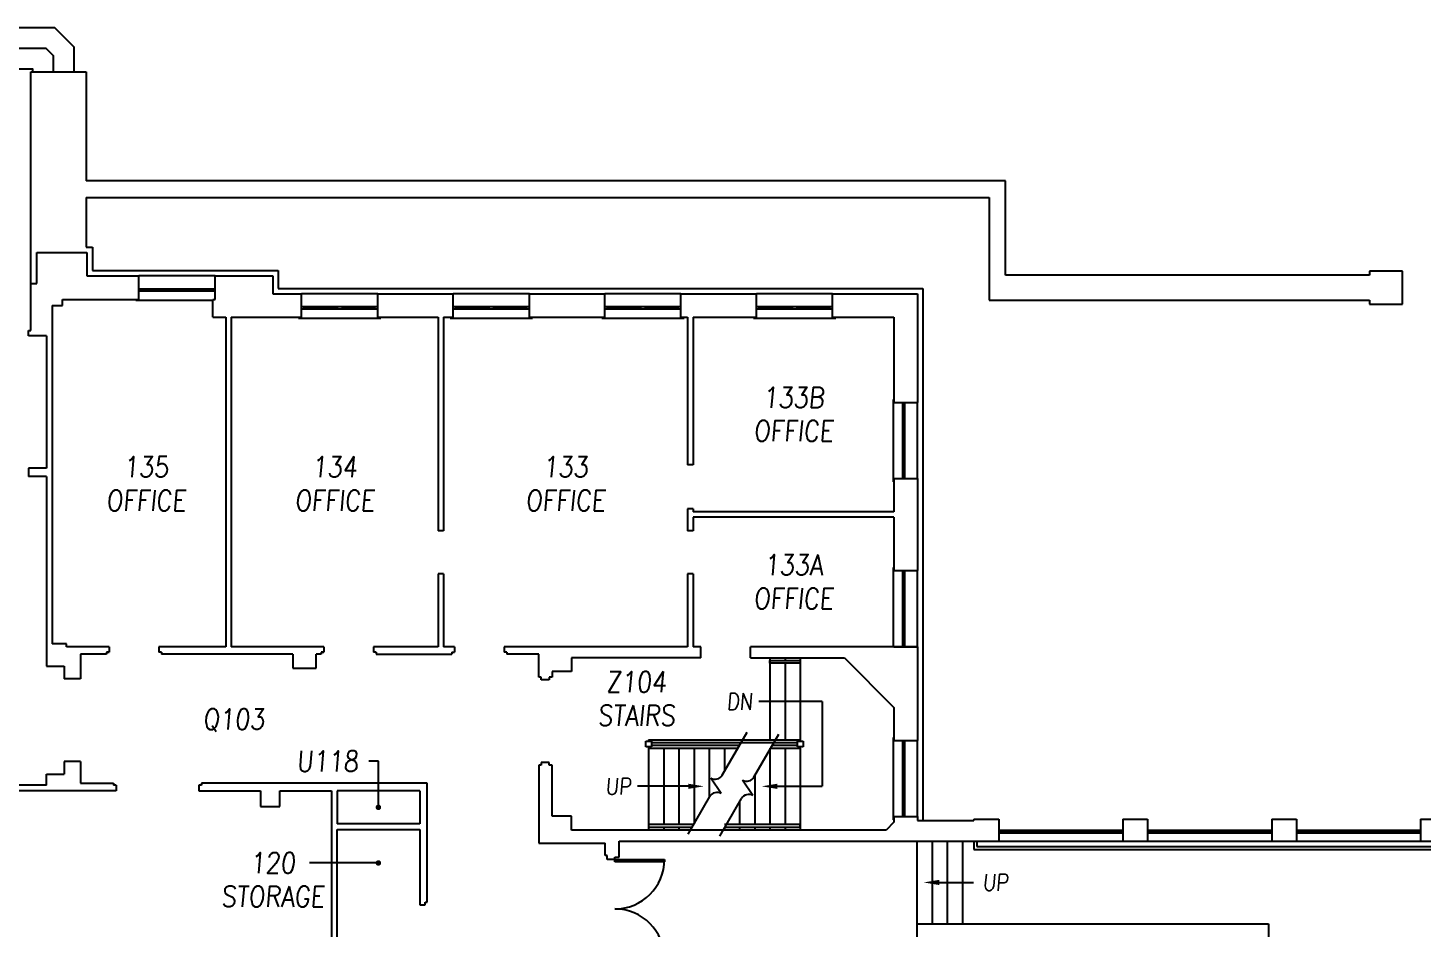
# Model space of a CAD drawing. Extents: x 689 to 4377, y 664 to 3532.
# Drawn here: x 1956 to 2967, y 2871 to 3524 of the extents above; entities that cross this region are included whole.
import ezdxf
from ezdxf.enums import TextEntityAlignment as Align

# ---------------------------------------------------------------- set-up
doc = ezdxf.new("R2010")
doc.units = 0
doc.header["$MEASUREMENT"] = 0
for name, color, linetype in [('A-BELOW', 111, 'CONTINUOUS'), ('A-DOOR', 7, 'CONTINUOUS'), ('A-FS-ID', 6, 'CONTINUOUS'), ('A-FS-NM', 6, 'CONTINUOUS'), ('A-GLAZ', 191, 'CONTINUOUS'), ('A-STRS', 4, 'CONTINUOUS'), ('A-WL-EX', 171, 'CONTINUOUS')]:
    doc.layers.add(name, color=color, linetype=linetype)
doc.styles.get("Standard").update_dxf_attribs({"font": 'ROMANS.shx', "width": 0.85, "oblique": 5, "height": 6})

msp = doc.modelspace()

# ---------------------------------------------------------------- linework, layer by layer
at = {"layer": 'A-BELOW'}
for p, q in [((1957.81344, 3338.99503), (1957.81344, 3492.49503)), ((1957.81344, 3492.49503), (1997.81344, 3492.49503)), ((1997.81344, 3492.49503), (1997.81344, 3413.49503)), ((2664.81344, 3413.49503), (1997.81344, 3413.49503)), ((2664.81344, 3344.99503), (2664.81344, 3413.49503)), ((1997.81344, 3401.49503), (2652.81344, 3401.49503)), ((1997.81344, 3401.49503), (1997.81344, 3365.49503)), ((2652.81344, 3401.49503), (2652.81344, 3326.99503)), ((1997.81344, 3365.49503), (2002.43844, 3365.49503)), ((2002.43844, 3365.49503), (2002.43844, 3348.49503)), ((2002.43844, 3348.49503), (2035.68844, 3348.49503)), ((2035.68844, 3348.49503), (2137.18844, 3348.49503)), ((2137.18844, 3348.49503), (2137.18844, 3335.49503)), ((2952.81344, 3347.99503), (2928.81344, 3347.99503)), ((2928.81344, 3347.99503), (2928.81344, 3344.99503)), ((2952.81344, 3323.99503), (2952.81344, 3347.99503)), ((2091.31344, 3344.49503), (2036.06344, 3344.49503)), ((2928.81344, 3344.99503), (2664.81344, 3344.99503)), ((2033.81344, 3326.99503), (2033.81344, 3327.49503)), ((2137.18844, 3335.49503), (2604.81344, 3335.49503)), ((2209.31344, 3331.49503), (2154.06344, 3331.49503)), ((2319.31344, 3331.49503), (2264.06344, 3331.49503)), ((2429.31344, 3331.49503), (2374.06344, 3331.49503)), ((2539.31344, 3331.49503), (2484.06344, 3331.49503)), ((2604.81344, 3335.49503), (2604.81344, 2949.49007)), ((2033.81344, 3326.99503), (2089.68844, 3326.99503)), ((2652.81344, 3326.99503), (2928.81344, 3326.99503)), ((2928.81344, 3326.99503), (2928.81344, 3323.99503)), ((2928.81344, 3323.99503), (2952.81344, 3323.99503)), ((2151.81344, 3313.99503), (2151.81344, 3314.49503)), ((2151.81344, 3313.99503), (2211.56344, 3313.99503)), ((2211.56344, 3313.99503), (2211.56344, 3314.49503)), ((2261.81344, 3313.99503), (2261.81344, 3314.49503)), ((2261.81344, 3313.99503), (2321.56344, 3313.99503)), ((2321.56344, 3313.99503), (2321.56344, 3314.49503)), ((2371.81344, 3313.99503), (2371.81344, 3314.49503)), ((2371.81344, 3313.99503), (2431.56344, 3313.99503)), ((2431.56344, 3313.99503), (2431.56344, 3314.49503)), ((2481.81344, 3313.99503), (2481.81344, 3314.49503)), ((2481.81344, 3313.99503), (2541.56344, 3313.99503)), ((2541.56344, 3313.99503), (2541.56344, 3314.49503)), ((2583.31344, 3254.99503), (2583.31344, 3195.24503)), ((2583.31344, 3254.99503), (2583.81344, 3254.99503)), ((2600.81344, 3197.49503), (2600.81344, 3252.74503)), ((2583.31344, 3195.24503), (2583.81344, 3195.24503)), ((2583.31344, 3132.99503), (2583.31344, 3075.49503)), ((2583.31344, 3132.99503), (2583.81344, 3132.99503)), ((2600.81344, 3075.49503), (2600.81344, 3130.74503)), ((2583.31344, 3009.74503), (2583.31344, 2949.99503)), ((2583.31344, 3009.74503), (2583.81344, 3009.74503)), ((2600.81344, 2952.24503), (2600.81344, 3007.49503)), ((2583.31344, 2949.99503), (2583.81344, 2949.99503)), ((2600.43844, 2934.49503), (2600.43844, 2838.49503)), ((2611.43844, 2934.49503), (2611.43844, 2874.49503)), ((2622.43844, 2934.49503), (2622.43844, 2874.49503)), ((2633.43844, 2934.49503), (2633.43844, 2874.49503)), ((2641.81344, 2934.49503), (2641.81344, 2928.49503)), ((2643.81344, 2934.49503), (2643.81344, 2930.49503)), ((2659.81344, 2934.49503), (2749.81344, 2934.49503)), ((2767.81344, 2934.49503), (2857.81344, 2934.49503)), ((2875.81344, 2934.49503), (2965.81344, 2934.49503)), ((2641.81344, 2928.49503), (3200.81344, 2928.49503)), ((2643.81344, 2930.49503), (3200.81344, 2930.49503)), ((2616.68844, 2904.49503), (2641.43844, 2904.49503)), ((2600.43844, 2874.49503), (2855.43844, 2874.49503)), ((2855.43844, 2874.49503), (2855.43844, 2838.49503))]:
    msp.add_line(p, q, dxfattribs=at)
for points in [[(1989.06344, 3492.49503), (1989.06344, 3510.49503), (1975.06344, 3524.49503), (1666.56344, 3524.49503), (1652.56344, 3510.49503), (1652.56344, 3492.49503)], [(1974.06344, 3492.49503), (1974.06344, 3504.28183), (1968.85024, 3509.49503), (1672.77665, 3509.49503), (1667.56344, 3504.28183), (1667.56344, 3492.49503)], [(1959.06344, 3492.49503), (1959.06344, 3494.49503), (1682.56344, 3494.49503), (1682.56344, 3492.49503)]]:
    msp.add_lwpolyline(points, dxfattribs=at)
msp.add_solid([(2616.68844, 2902.62003), (2616.68844, 2906.37003), (2605.43844, 2904.49503)], dxfattribs=at)
at = {"layer": 'A-DOOR'}
for p, q in [((2381.31344, 2921.24503), (2417.31344, 2921.24503)), ((2381.31344, 2919.49503), (2381.31344, 2921.24503)), ((2417.31344, 2919.49503), (2381.31344, 2919.49503)), ((2417.31344, 2921.24503), (2417.31344, 2919.49503))]:
    msp.add_line(p, q, dxfattribs=at)
for centre, start, end in [((2381.31344, 2921.24503), 270, 0), ((2381.31344, 2849.24503), 0, 90)]:
    msp.add_arc(centre, 36, start, end, dxfattribs=at)
at = {"layer": 'A-FS-ID'}
for p, q in [((2209.81344, 2992.40036), (2202.81438, 2992.40036)), ((2209.81344, 2958.99503), (2209.81344, 2992.40036)), ((2209.81344, 2918.62003), (2159.81344, 2918.62003))]:
    msp.add_line(p, q, dxfattribs=at)
at = {"layer": 'A-FS-ID', "const_width": 2}
for points in [[(2210.81344, 2958.99503, -1), (2208.81344, 2958.99503, -1)], [(2208.81344, 2918.62003, 1), (2210.81344, 2918.62003, 1)]]:
    msp.add_lwpolyline(points, format="xyb", close=True, dxfattribs=at)
at = {"layer": 'A-GLAZ'}
for p, q in [((2036.06344, 3335.24503), (2091.31344, 3335.24503)), ((2036.06344, 3333.74503), (2091.31344, 3333.74503)), ((2038.06344, 3333.74503), (2038.06344, 3335.24503)), ((2061.93844, 3334.62003), (2038.06344, 3334.62003)), ((2061.93844, 3334.37003), (2038.06344, 3334.37003)), ((2061.93844, 3335.24503), (2061.93844, 3333.74503)), ((2065.43844, 3335.24503), (2065.43844, 3333.74503)), ((2089.31344, 3334.62003), (2065.43844, 3334.62003)), ((2089.31344, 3334.37003), (2065.43844, 3334.37003)), ((2089.31344, 3333.74503), (2089.31344, 3335.24503)), ((2154.06344, 3322.24503), (2209.31344, 3322.24503)), ((2154.06344, 3320.74503), (2209.31344, 3320.74503)), ((2156.06344, 3320.74503), (2156.06344, 3322.24503)), ((2179.93844, 3321.62003), (2156.06344, 3321.62003)), ((2179.93844, 3321.37003), (2156.06344, 3321.37003)), ((2179.93844, 3322.24503), (2179.93844, 3320.74503)), ((2183.43844, 3322.24503), (2183.43844, 3320.74503)), ((2207.31344, 3321.62003), (2183.43844, 3321.62003)), ((2207.31344, 3321.37003), (2183.43844, 3321.37003)), ((2207.31344, 3320.74503), (2207.31344, 3322.24503)), ((2264.06344, 3322.24503), (2319.31344, 3322.24503)), ((2264.06344, 3320.74503), (2319.31344, 3320.74503)), ((2266.06344, 3320.74503), (2266.06344, 3322.24503)), ((2289.93844, 3321.62003), (2266.06344, 3321.62003)), ((2289.93844, 3321.37003), (2266.06344, 3321.37003)), ((2289.93844, 3322.24503), (2289.93844, 3320.74503)), ((2293.43844, 3322.24503), (2293.43844, 3320.74503)), ((2317.31344, 3321.62003), (2293.43844, 3321.62003)), ((2317.31344, 3321.37003), (2293.43844, 3321.37003)), ((2317.31344, 3320.74503), (2317.31344, 3322.24503)), ((2374.06344, 3322.24503), (2429.31344, 3322.24503)), ((2374.06344, 3320.74503), (2429.31344, 3320.74503)), ((2376.06344, 3320.74503), (2376.06344, 3322.24503)), ((2399.93844, 3321.62003), (2376.06344, 3321.62003)), ((2399.93844, 3321.37003), (2376.06344, 3321.37003)), ((2399.93844, 3322.24503), (2399.93844, 3320.74503)), ((2403.43844, 3322.24503), (2403.43844, 3320.74503)), ((2427.31344, 3321.62003), (2403.43844, 3321.62003)), ((2427.31344, 3321.37003), (2403.43844, 3321.37003)), ((2427.31344, 3320.74503), (2427.31344, 3322.24503)), ((2484.06344, 3322.24503), (2539.31344, 3322.24503)), ((2484.06344, 3320.74503), (2539.31344, 3320.74503)), ((2486.06344, 3320.74503), (2486.06344, 3322.24503)), ((2509.93844, 3321.62003), (2486.06344, 3321.62003)), ((2509.93844, 3321.37003), (2486.06344, 3321.37003)), ((2509.93844, 3322.24503), (2509.93844, 3320.74503)), ((2513.43844, 3322.24503), (2513.43844, 3320.74503)), ((2537.31344, 3321.62003), (2513.43844, 3321.62003)), ((2537.31344, 3321.37003), (2513.43844, 3321.37003)), ((2537.31344, 3320.74503), (2537.31344, 3322.24503)), ((2590.06344, 3252.74503), (2590.06344, 3197.49503)), ((2590.06344, 3250.74503), (2591.56344, 3250.74503)), ((2590.68844, 3226.87003), (2590.68844, 3250.74503)), ((2590.93844, 3226.87003), (2590.93844, 3250.74503)), ((2591.56344, 3252.74503), (2591.56344, 3197.49503)), ((2591.56344, 3226.87003), (2590.06344, 3226.87003)), ((2591.56344, 3223.37003), (2590.06344, 3223.37003)), ((2590.68844, 3199.49503), (2590.68844, 3223.37003)), ((2590.93844, 3199.49503), (2590.93844, 3223.37003)), ((2590.06344, 3199.49503), (2591.56344, 3199.49503)), ((2590.06344, 3130.74503), (2590.06344, 3075.49503)), ((2590.06344, 3128.74503), (2591.56344, 3128.74503)), ((2590.68844, 3104.87003), (2590.68844, 3128.74503)), ((2590.93844, 3104.87003), (2590.93844, 3128.74503)), ((2591.56344, 3130.74503), (2591.56344, 3075.49503)), ((2591.56344, 3104.87003), (2590.06344, 3104.87003)), ((2591.56344, 3101.37003), (2590.06344, 3101.37003)), ((2590.68844, 3077.49503), (2590.68844, 3101.37003)), ((2590.93844, 3077.49503), (2590.93844, 3101.37003)), ((2590.06344, 3077.49503), (2591.56344, 3077.49503)), ((2590.06344, 3007.49503), (2590.06344, 2952.24503)), ((2590.06344, 3005.49503), (2591.56344, 3005.49503)), ((2590.68844, 2981.62003), (2590.68844, 3005.49503)), ((2590.93844, 2981.62003), (2590.93844, 3005.49503)), ((2591.56344, 3007.49503), (2591.56344, 2952.24503)), ((2591.56344, 2981.62003), (2590.06344, 2981.62003)), ((2591.56344, 2978.12003), (2590.06344, 2978.12003)), ((2590.68844, 2954.24503), (2590.68844, 2978.12003)), ((2590.93844, 2954.24503), (2590.93844, 2978.12003)), ((2590.06344, 2954.24503), (2591.56344, 2954.24503)), ((2659.81344, 2942.49503), (2749.81344, 2942.49503)), ((2659.81344, 2942.24503), (2749.81344, 2942.24503)), ((2659.81344, 2940.74503), (2749.81344, 2940.74503)), ((2659.81344, 2940.49503), (2749.81344, 2940.49503)), ((2767.81344, 2942.49503), (2857.81344, 2942.49503)), ((2767.81344, 2942.24503), (2857.81344, 2942.24503)), ((2767.81344, 2940.74503), (2857.81344, 2940.74503)), ((2767.81344, 2940.49503), (2857.81344, 2940.49503)), ((2875.81344, 2942.49503), (2965.81344, 2942.49503)), ((2875.81344, 2942.24503), (2965.81344, 2942.24503)), ((2875.81344, 2940.74503), (2965.81344, 2940.74503)), ((2875.81344, 2940.49503), (2965.81344, 2940.49503))]:
    msp.add_line(p, q, dxfattribs=at)
at = {"layer": 'A-STRS'}
for p, q in [((2493.85189, 3067.49503), (2493.85189, 3007.99503)), ((2493.85189, 3063.49503), (2493.85189, 3065.49503)), ((2493.85189, 3065.49503), (2515.85189, 3065.49503)), ((2504.85189, 3067.49503), (2504.85189, 3065.49503)), ((2515.85189, 3067.49503), (2515.85189, 3007.99503)), ((2515.85189, 3065.49503), (2515.85189, 3063.49503)), ((2515.85189, 3063.49503), (2493.85189, 3063.49503)), ((2504.85189, 3063.49503), (2504.85189, 3007.99503)), ((2531.85189, 3035.74503), (2485.85189, 3035.74503)), ((2531.85189, 3035.74503), (2531.85189, 2974.24503)), ((2403.85189, 3002.99503), (2403.85189, 3006.99503)), ((2403.85189, 3006.99503), (2407.85189, 3006.99503)), ((2405.85189, 3007.99503), (2515.85189, 3007.99503)), ((2405.85189, 3007.99503), (2405.85189, 3006.99503)), ((2407.85189, 3006.99503), (2407.85189, 3002.99503)), ((2407.85189, 3005.99503), (2472.84679, 3005.99503)), ((2407.85189, 3003.99503), (2471.69209, 3003.99503)), ((2459.22159, 2982.39549), (2477.22159, 3013.5724)), ((2472.84679, 3005.99503), (2513.85189, 3005.99503)), ((2482.24221, 2980.93814), (2500.24221, 3012.11506)), ((2495.55411, 3003.99503), (2513.85189, 3003.99503)), ((2513.85189, 3002.99503), (2513.85189, 3006.99503)), ((2513.85189, 3006.99503), (2517.85189, 3006.99503)), ((2515.85189, 3007.99503), (2515.85189, 3006.99503)), ((2517.85189, 3006.99503), (2517.85189, 3002.99503)), ((2407.85189, 3002.99503), (2403.85189, 3002.99503)), ((2405.85189, 3002.99503), (2405.85189, 2942.49503)), ((2405.85189, 3001.99503), (2470.53739, 3001.99503)), ((2416.85189, 3001.99503), (2416.85189, 2947.11415)), ((2427.85189, 3001.99503), (2427.85189, 2946.49503)), ((2438.85189, 3001.99503), (2438.85189, 2947.11415)), ((2449.85189, 3001.99503), (2449.85189, 2966.1667)), ((2460.85189, 3001.99503), (2460.85189, 2985.21926)), ((2493.85189, 3001.99503), (2493.85189, 2946.49503)), ((2493.85189, 3001.99503), (2515.85189, 3001.99503)), ((2504.85189, 3001.99503), (2504.85189, 2946.49503)), ((2517.85189, 3002.99503), (2513.85189, 3002.99503)), ((2515.85189, 3001.99503), (2515.85189, 3002.99503)), ((2515.85189, 3001.99503), (2515.85189, 2942.49503)), ((2434.60189, 2974.24503), (2397.85189, 2974.24503)), ((2458.41774, 2969.00318), (2451.02543, 2980.19934)), ((2481.43836, 2967.54584), (2474.04606, 2978.74199)), ((2482.85189, 2981.99414), (2482.85189, 2946.49503)), ((2499.10189, 2974.24503), (2531.85189, 2974.24503)), ((2434.47159, 2939.52723), (2450.22159, 2966.80703)), ((2457.49221, 2938.06989), (2473.24221, 2965.34969)), ((2471.85189, 2962.94159), (2471.85189, 2946.49503)), ((2438.49445, 2946.49503), (2405.85189, 2946.49503)), ((2405.85189, 2946.49503), (2405.85189, 2944.49503)), ((2405.85189, 2944.49503), (2437.33975, 2944.49503)), ((2416.85189, 2945.11415), (2416.85189, 2943.11415)), ((2427.85189, 2944.49503), (2427.85189, 2942.49503)), ((2515.85189, 2946.49503), (2460.85189, 2946.49503)), ((2460.85189, 2944.49503), (2515.85189, 2944.49503)), ((2460.85189, 2944.49503), (2460.85189, 2942.49503)), ((2471.85189, 2944.49503), (2471.85189, 2942.49503)), ((2482.85189, 2944.49503), (2482.85189, 2942.49503)), ((2493.85189, 2944.49503), (2493.85189, 2942.49503)), ((2504.85189, 2944.49503), (2504.85189, 2942.49503)), ((2515.85189, 2944.49503), (2515.85189, 2946.49503))]:
    msp.add_line(p, q, dxfattribs=at)
for centre, start, end in [((2454.02543, 2985.39549), 240, 330), ((2477.04606, 2983.93814), 240, 330), ((2455.41774, 2963.80703), 60, 150), ((2478.43836, 2962.34969), 60, 150)]:
    msp.add_arc(centre, 6, start, end, dxfattribs=at)
for points in [[(2434.60189, 2976.12003), (2434.60189, 2972.37003), (2445.85189, 2974.24503)], [(2499.10189, 2972.37003), (2499.10189, 2976.12003), (2487.85189, 2974.24503)]]:
    msp.add_solid(points, dxfattribs=at)
at = {"layer": 'A-WL-EX'}
for p, q in [((1962.06344, 3361.49503), (1998.43844, 3361.49503)), ((1962.06344, 3338.99503), (1962.06344, 3361.49503)), ((1998.43844, 3361.49503), (1998.43844, 3344.49503)), ((1957.81344, 3338.99503), (1962.06344, 3338.99503)), ((1957.81344, 3304.99503), (1957.81344, 3338.99503)), ((1998.43844, 3344.49503), (2036.06344, 3344.49503)), ((2036.06344, 3327.49503), (2036.06344, 3344.49503)), ((2091.31344, 3344.49503), (2133.18844, 3344.49503)), ((2091.31344, 3327.49503), (2091.31344, 3344.49503)), ((2133.18844, 3344.49503), (2133.18844, 3331.49503)), ((1980.56344, 3327.49503), (2036.06344, 3327.49503)), ((1980.56344, 3322.99503), (1980.56344, 3327.49503)), ((2089.68844, 3327.49503), (2091.31344, 3327.49503)), ((2089.68844, 3314.49503), (2089.68844, 3327.49503)), ((2133.18844, 3331.49503), (2154.06344, 3331.49503)), ((2154.06344, 3314.49503), (2154.06344, 3331.49503)), ((2209.31344, 3331.49503), (2264.06344, 3331.49503)), ((2209.31344, 3314.49503), (2209.31344, 3331.49503)), ((2264.06344, 3314.49503), (2264.06344, 3331.49503)), ((2319.31344, 3331.49503), (2374.06344, 3331.49503)), ((2319.31344, 3314.49503), (2319.31344, 3331.49503)), ((2374.06344, 3314.49503), (2374.06344, 3331.49503)), ((2429.31344, 3331.49503), (2484.06344, 3331.49503)), ((2429.31344, 3314.49503), (2429.31344, 3331.49503)), ((2484.06344, 3314.49503), (2484.06344, 3331.49503)), ((2539.31344, 3331.49503), (2600.81344, 3331.49503)), ((2539.31344, 3314.49503), (2539.31344, 3331.49503)), ((2600.81344, 3331.49503), (2600.81344, 3252.74503)), ((1973.06344, 3322.99503), (1973.06344, 3077.49503)), ((1973.06344, 3322.99503), (1980.56344, 3322.99503)), ((2089.68844, 3314.49503), (2099.06344, 3314.49503)), ((2099.06344, 3314.49503), (2099.06344, 3075.49503)), ((2103.06344, 3314.49503), (2103.06344, 3075.49503)), ((2103.06344, 3314.49503), (2154.06344, 3314.49503)), ((2209.31344, 3314.49503), (2253.06344, 3314.49503)), ((2253.06344, 3314.49503), (2253.06344, 3159.49503)), ((2257.06344, 3314.49503), (2257.06344, 3159.49503)), ((2257.06344, 3314.49503), (2264.06344, 3314.49503)), ((2319.31344, 3314.49503), (2374.06344, 3314.49503)), ((2429.31344, 3314.49503), (2434.06344, 3314.49503)), ((2434.06344, 3314.49503), (2434.06344, 3207.49503)), ((2438.06344, 3314.49503), (2438.06344, 3207.49503)), ((2438.06344, 3314.49503), (2484.06344, 3314.49503)), ((2539.31344, 3314.49503), (2583.81344, 3314.49503)), ((2583.81344, 3314.49503), (2583.81344, 3252.74503)), ((1956.06344, 3304.99503), (1957.81344, 3304.99503)), ((1956.06344, 3300.99503), (1956.06344, 3304.99503)), ((1969.06344, 3300.99503), (1956.06344, 3300.99503)), ((1969.06344, 3300.99503), (1969.06344, 3204.99503)), ((2583.81344, 3252.74503), (2600.81344, 3252.74503)), ((2438.06344, 3207.49503), (2434.06344, 3207.49503)), ((1956.06344, 3204.99503), (1956.06344, 3198.99503)), ((1969.06344, 3204.99503), (1956.06344, 3204.99503)), ((1969.06344, 3198.99503), (1956.06344, 3198.99503)), ((1969.06344, 3198.99503), (1969.06344, 3061.49503)), ((2583.81344, 3197.49503), (2600.81344, 3197.49503)), ((2583.81344, 3197.49503), (2583.81344, 3173.49503)), ((2600.81344, 3197.49503), (2600.81344, 3130.74503)), ((2434.06344, 3175.49503), (2434.06344, 3159.49503)), ((2438.06344, 3175.49503), (2434.06344, 3175.49503)), ((2438.06344, 3175.49503), (2438.06344, 3173.49503)), ((2583.81344, 3173.49503), (2438.06344, 3173.49503)), ((2583.81344, 3169.49503), (2438.06344, 3169.49503)), ((2438.06344, 3169.49503), (2438.06344, 3159.49503)), ((2583.81344, 3169.49503), (2583.81344, 3130.74503)), ((2257.06344, 3159.49503), (2253.06344, 3159.49503)), ((2438.06344, 3159.49503), (2434.06344, 3159.49503)), ((2257.06344, 3128.49503), (2253.06344, 3128.49503)), ((2253.06344, 3128.49503), (2253.06344, 3075.49503)), ((2257.06344, 3128.49503), (2257.06344, 3075.49503)), ((2434.06344, 3128.49503), (2434.06344, 3075.49503)), ((2438.06344, 3128.49503), (2434.06344, 3128.49503)), ((2438.06344, 3128.49503), (2438.06344, 3075.49503)), ((2583.81344, 3130.74503), (2600.81344, 3130.74503)), ((1983.56344, 3077.49503), (1973.06344, 3077.49503)), ((1983.56344, 3075.49503), (1983.56344, 3077.49503)), ((2014.56344, 3075.49503), (1983.56344, 3075.49503)), ((2014.56344, 3075.49503), (2014.56344, 3071.49503)), ((2099.06344, 3075.49503), (2050.56344, 3075.49503)), ((2050.56344, 3075.49503), (2050.56344, 3071.49503)), ((2170.18844, 3075.49503), (2103.06344, 3075.49503)), ((2170.18844, 3075.49503), (2170.18844, 3071.49503)), ((2253.06344, 3075.49503), (2206.18844, 3075.49503)), ((2206.18844, 3075.49503), (2206.18844, 3071.49503)), ((2434.06344, 3075.49503), (2301.06344, 3075.49503)), ((2301.06344, 3075.49503), (2301.06344, 3071.49503)), ((2443.81344, 3075.49503), (2438.06344, 3075.49503)), ((2443.81344, 3067.49503), (2443.81344, 3075.49503)), ((2600.81344, 3075.49503), (2479.81344, 3075.49503)), ((2479.81344, 3067.49503), (2479.81344, 3075.49503)), ((2583.81344, 3075.49503), (2600.81344, 3075.49503)), ((2600.81344, 3075.49503), (2600.81344, 3007.49503)), ((2012.56344, 3069.99503), (1993.81344, 3069.99503)), ((1993.81344, 3069.99503), (1993.81344, 3052.24503)), ((2012.56344, 3071.49503), (2012.56344, 3069.99503)), ((2012.56344, 3071.49503), (2014.56344, 3071.49503)), ((2014.56344, 3071.49503), (2012.56344, 3071.49503)), ((2052.56344, 3071.49503), (2050.56344, 3071.49503)), ((2052.56344, 3071.49503), (2052.56344, 3069.99503)), ((2147.68844, 3069.99503), (2052.56344, 3069.99503)), ((2147.68844, 3069.99503), (2147.68844, 3059.99503)), ((2168.18844, 3069.99503), (2164.68844, 3069.99503)), ((2164.68844, 3059.99503), (2164.68844, 3069.99503)), ((2170.18844, 3071.49503), (2168.18844, 3071.49503)), ((2168.18844, 3071.49503), (2170.18844, 3071.49503)), ((2168.18844, 3071.49503), (2168.18844, 3069.99503)), ((2208.18844, 3071.49503), (2206.18844, 3071.49503)), ((2208.18844, 3071.49503), (2208.18844, 3069.99503)), ((2208.18844, 3069.99503), (2263.06344, 3069.99503)), ((2263.06344, 3071.49503), (2265.06344, 3071.49503)), ((2263.06344, 3071.49503), (2263.06344, 3069.99503)), ((2303.06344, 3071.49503), (2301.06344, 3071.49503)), ((2303.06344, 3071.49503), (2303.06344, 3069.99503)), ((2326.31344, 3069.99503), (2303.06344, 3069.99503)), ((2326.31344, 3053.49503), (2326.31344, 3069.99503)), ((2443.81344, 3067.49503), (2349.81344, 3067.49503)), ((2349.81344, 3067.49503), (2349.81344, 3057.49503)), ((2479.81344, 3067.49503), (2547.81344, 3067.49503)), ((2547.81344, 3067.49503), (2583.81344, 3031.49503)), ((1969.06344, 3061.49503), (1981.81344, 3061.49503)), ((1981.81344, 3061.49503), (1981.81344, 3052.24503)), ((2147.68844, 3059.99503), (2164.68844, 3059.99503)), ((2335.81344, 3057.49503), (2335.81344, 3053.49503)), ((2349.81344, 3057.49503), (2335.81344, 3057.49503)), ((1993.81344, 3052.24503), (1981.81344, 3052.24503)), ((2327.81344, 3053.49503), (2326.31344, 3053.49503)), ((2327.81344, 3051.49503), (2327.81344, 3053.49503)), ((2333.81344, 3051.49503), (2327.81344, 3051.49503)), ((2333.81344, 3053.49503), (2333.81344, 3051.49503)), ((2335.81344, 3053.49503), (2333.81344, 3053.49503)), ((2583.81344, 3031.49503), (2583.81344, 3007.49503)), ((2583.81344, 3007.49503), (2600.81344, 3007.49503)), ((1993.81344, 2992.24503), (1981.81344, 2992.24503)), ((1981.81344, 2992.24503), (1981.81344, 2982.99503)), ((1993.81344, 2992.24503), (1993.81344, 2976.49503)), ((2326.31344, 2989.49503), (2326.31344, 2932.99503)), ((2327.81344, 2989.49503), (2326.31344, 2989.49503)), ((2327.81344, 2991.49503), (2327.81344, 2989.49503)), ((2333.81344, 2991.49503), (2327.81344, 2991.49503)), ((2333.81344, 2989.49503), (2333.81344, 2991.49503)), ((2335.81344, 2989.49503), (2333.81344, 2989.49503)), ((2335.81344, 2952.49503), (2335.81344, 2989.49503)), ((1969.06344, 2974.99503), (1915.06344, 2974.99503)), ((1969.06344, 2974.99503), (1969.06344, 2982.99503)), ((1969.06344, 2982.99503), (1981.81344, 2982.99503)), ((1993.81344, 2976.49503), (2017.56344, 2976.49503)), ((2017.56344, 2976.49503), (2017.56344, 2974.99503)), ((2019.56344, 2974.99503), (2017.56344, 2974.99503)), ((2019.56344, 2974.99503), (2019.56344, 2970.99503)), ((2079.56344, 2974.99503), (2079.56344, 2970.99503)), ((2081.56344, 2974.99503), (2079.56344, 2974.99503)), ((2081.56344, 2976.49503), (2081.56344, 2974.99503)), ((2245.31344, 2976.49503), (2081.56344, 2976.49503)), ((2245.31344, 2890.24503), (2245.31344, 2976.49503)), ((2019.56344, 2970.99503), (1933.06344, 2970.99503)), ((2079.56344, 2970.99503), (2124.31344, 2970.99503)), ((2124.31344, 2970.99503), (2124.31344, 2959.49503)), ((2138.31344, 2970.99503), (2175.81344, 2970.99503)), ((2138.31344, 2959.49503), (2138.31344, 2970.99503)), ((2175.81344, 2970.99503), (2175.81344, 2730.62003)), ((2239.81344, 2970.99503), (2179.81344, 2970.99503)), ((2179.81344, 2970.99503), (2179.81344, 2946.99503)), ((2124.31344, 2959.49503), (2138.31344, 2959.49503)), ((2239.81344, 2946.99503), (2179.81344, 2946.99503)), ((2349.81344, 2952.49503), (2335.81344, 2952.49503)), ((2349.81344, 2942.49503), (2349.81344, 2952.49503)), ((2583.81344, 2948.12003), (2578.18844, 2942.49503)), ((2583.81344, 2952.24503), (2600.81344, 2952.24503)), ((2583.81344, 2952.24503), (2583.81344, 2948.12003)), ((2600.81344, 2952.24503), (2600.81344, 2949.49503)), ((2600.81344, 2949.49503), (2641.81344, 2949.49503)), ((2641.81344, 2950.49503), (2659.81344, 2950.49503)), ((2641.81344, 2950.49503), (2641.81344, 2949.49503)), ((2659.81344, 2950.49503), (2659.81344, 2934.49503)), ((2749.81344, 2950.49503), (2767.81344, 2950.49503)), ((2749.81344, 2950.49503), (2749.81344, 2934.49503)), ((2767.81344, 2950.49503), (2767.81344, 2934.49503)), ((2857.81344, 2950.49503), (2875.81344, 2950.49503)), ((2857.81344, 2950.49503), (2857.81344, 2934.49503)), ((2875.81344, 2950.49503), (2875.81344, 2934.49503)), ((2965.81344, 2950.49503), (2983.81344, 2950.49503)), ((2965.81344, 2950.49503), (2965.81344, 2934.49503)), ((2179.81344, 2942.99503), (2239.81344, 2942.99503)), ((2179.81344, 2844.62003), (2179.81344, 2942.99503)), ((2239.81344, 2942.99503), (2239.81344, 2894.24503)), ((2326.31344, 2932.99503), (2374.31344, 2932.99503)), ((2578.18844, 2942.49503), (2349.81344, 2942.49503)), ((2374.31344, 2923.99503), (2374.31344, 2932.99503)), ((2384.56344, 2934.49503), (2659.81344, 2934.49503)), ((2384.56344, 2922.74503), (2384.56344, 2934.49503)), ((2749.81344, 2934.49503), (2767.81344, 2934.49503)), ((2857.81344, 2934.49503), (2875.81344, 2934.49503)), ((2965.81344, 2934.49503), (2983.81344, 2934.49503)), ((2375.81344, 2923.99503), (2374.31344, 2923.99503)), ((2375.81344, 2921.24503), (2375.81344, 2923.99503)), ((2381.31344, 2921.24503), (2375.81344, 2921.24503)), ((2381.31344, 2922.74503), (2384.56344, 2922.74503)), ((2381.31344, 2921.24503), (2381.31344, 2922.74503)), ((2239.81344, 2894.24503), (2239.81344, 2890.24503)), ((2239.81344, 2890.24503), (2239.81344, 2888.24503)), ((2239.81344, 2888.24503), (2243.81344, 2888.24503)), ((2243.81344, 2888.24503), (2243.81344, 2890.24503)), ((2243.81344, 2890.24503), (2245.31344, 2890.24503))]:
    msp.add_line(p, q, dxfattribs=at)
for points in [[(2265.06344, 3075.49503), (2257.06344, 3075.49503)], [(2265.06344, 3075.49503), (2265.06344, 3071.49503)], [(2239.81344, 2970.99503), (2239.81344, 2946.99503)]]:
    msp.add_lwpolyline(points, dxfattribs=at)

# ---------------------------------------------------------------- texts
at = {"layer": 'A-BELOW', "oblique": 5, "width": 0.85}
msp.add_text('UP', height=12, dxfattribs=at).set_placement((2657.43844, 2904.49503), align=Align.MIDDLE)
at = {"layer": 'A-FS-ID', "oblique": 5, "width": 0.85}
for s, p in [('133B', (2510.93844, 3256.37542)), ('135', (2041.31344, 3205.97009)), ('134', (2178.06344, 3205.97009)), ('133', (2345.56344, 3205.97009)), ('133A', (2510.93844, 3134.87542)), ('Z104', (2396.93844, 3049.99007)), ('Q103', (2104.95145, 3022.24503)), ('U118', (2172.81438, 2992.40036)), ('120', (2133.15926, 2918.62003))]:
    msp.add_text(s, height=15, dxfattribs=at).set_placement(p, align=Align.MIDDLE)
at = {"layer": 'A-FS-NM', "oblique": 5, "width": 0.85}
for s, p in [('OFFICE', (2510.93844, 3232.08971)), ('OFFICE', (2041.31344, 3181.68438)), ('OFFICE', (2178.06344, 3181.68438)), ('OFFICE', (2345.56344, 3181.68438)), ('OFFICE', (2510.93844, 3110.58971)), ('STAIRS', (2396.93844, 3025.70435)), ('STORAGE', (2133.15926, 2894.33432))]:
    msp.add_text(s, height=15, dxfattribs=at).set_placement(p, align=Align.MIDDLE)
at = {"layer": 'A-STRS', "oblique": 5, "width": 0.85}
for s, p in [('DN', (2471.85189, 3035.74503)), ('UP', (2383.85189, 2974.24503))]:
    msp.add_text(s, height=12, dxfattribs=at).set_placement(p, align=Align.MIDDLE)

doc.saveas('drawing.dxf')
